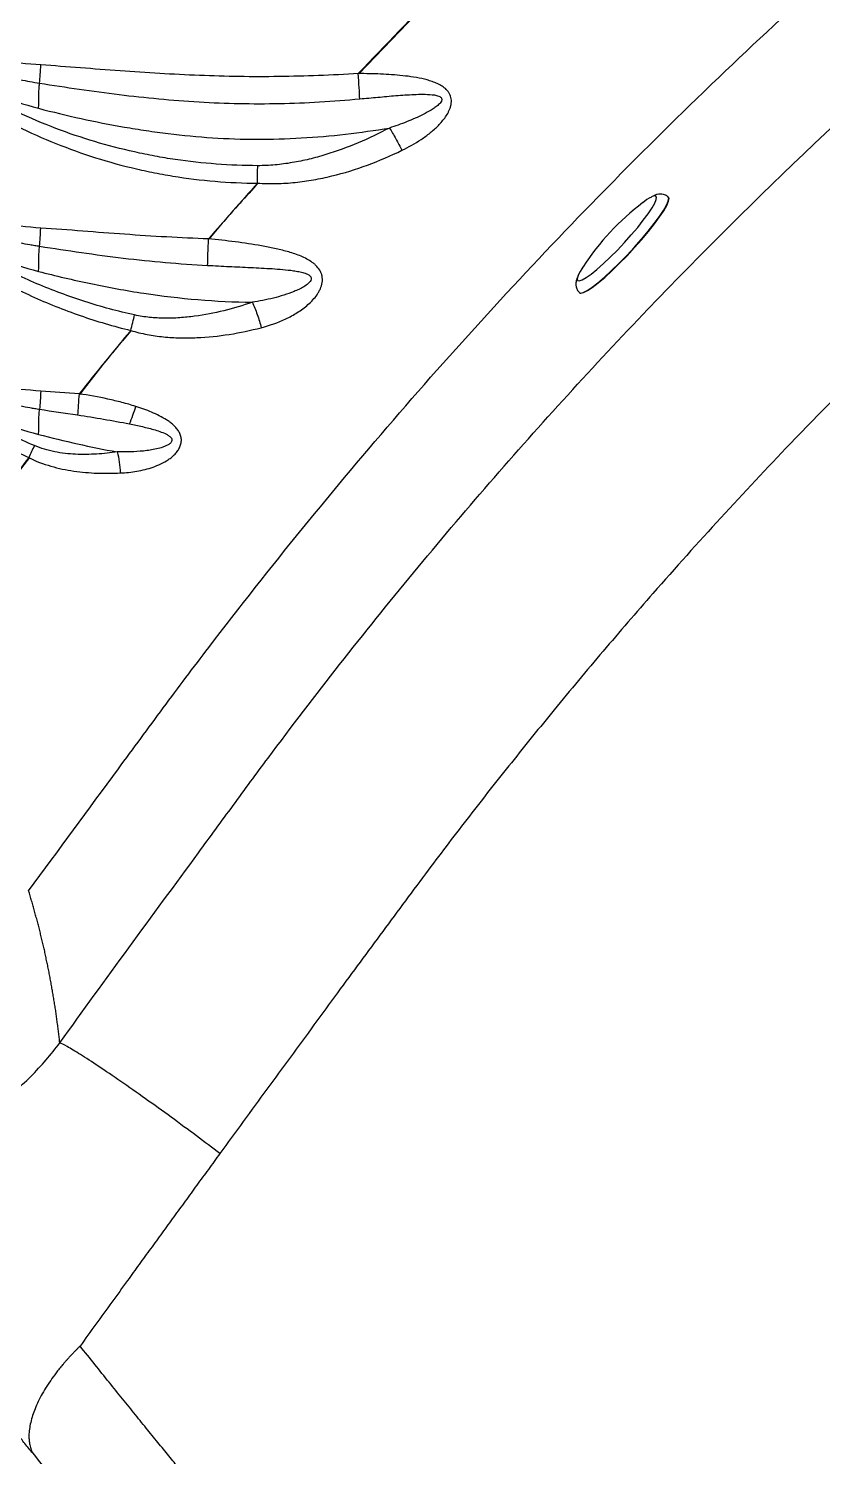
# Model space of a CAD drawing. Extents: x 412 to 492, y 622 to 766.
# Drawn here: x 458.32 to 464.4, y 662.09 to 673.04 of the extents above; entities that cross this region are included whole.
import ezdxf

# ---------------------------------------------------------------- set-up
doc = ezdxf.new("R2010")
doc.units = 0
doc.header["$MEASUREMENT"] = 0
doc.layers.add('1', color=4, linetype='Continuous')
doc.layers.add('GEOMETRY', color=4, linetype='Continuous', lineweight=25)

# ---------------------------------------------------------------- blocks, each defined once
blk = doc.blocks.new('2024 Beam 220V LL')
at = {"layer": 'GEOMETRY'}
for p, q in [((49.521, 30.58), (48.896, 29.929)), ((51.27, 28.983), (51.268, 28.985)), ((50.587, 28.252), (50.589, 28.251))]:
    blk.add_line(p, q, dxfattribs=at)
at = {"layer": 'GEOMETRY', "flags": 128}
for points in [[(48.904, 29.738), (48.903, 29.756), (48.902, 29.777), (48.901, 29.8), (48.899, 29.824), (48.898, 29.85), (48.896, 29.876), (48.895, 29.904), (48.893, 29.931)], [(48.121, 29.091), (48.121, 29.109), (48.121, 29.127), (48.121, 29.144), (48.121, 29.161), (48.121, 29.178), (48.121, 29.194), (48.122, 29.21), (48.122, 29.225)], [(50.618, 28.455), (50.593, 28.414), (50.577, 28.382), (50.57, 28.358), (50.573, 28.345), (50.586, 28.342), (50.608, 28.349), (50.639, 28.367), (50.677, 28.394), (50.722, 28.43), (50.771, 28.474), (50.824, 28.524), (50.878, 28.578), (50.932, 28.636), (50.985, 28.694), (51.034, 28.752), (51.077, 28.807), (51.115, 28.857), (51.144, 28.902), (51.165, 28.939), (51.176, 28.967), (51.178, 28.985), (51.17, 28.994), (51.153, 28.992), (51.139, 28.986)], [(50.587, 28.252), (50.596, 28.249), (50.617, 28.253), (50.647, 28.269), (50.684, 28.294), (50.729, 28.328), (50.78, 28.371), (50.834, 28.421), (50.892, 28.477), (50.95, 28.536), (51.008, 28.598), (51.063, 28.661), (51.115, 28.722), (51.161, 28.781), (51.201, 28.835), (51.232, 28.882), (51.255, 28.922), (51.268, 28.953), (51.272, 28.975), (51.268, 28.985)], [(50.589, 28.251), (50.598, 28.247), (50.619, 28.252), (50.648, 28.267), (50.686, 28.292), (50.731, 28.326), (50.781, 28.369), (50.836, 28.419), (50.893, 28.475), (50.952, 28.535), (51.01, 28.597), (51.065, 28.659), (51.117, 28.721), (51.163, 28.779), (51.202, 28.833), (51.234, 28.88), (51.257, 28.92), (51.27, 28.952), (51.274, 28.973), (51.27, 28.983)], [(47.738, 28.461), (47.739, 28.479), (47.74, 28.501), (47.74, 28.524), (47.741, 28.55), (47.742, 28.577), (47.743, 28.605), (47.744, 28.635), (47.745, 28.664)], [(47.15, 27.962), (47.153, 27.977), (47.157, 27.993), (47.161, 28.008), (47.165, 28.023), (47.168, 28.038), (47.172, 28.053), (47.175, 28.067), (47.179, 28.081)], [(46.754, 27.476), (46.752, 27.454), (46.75, 27.432), (46.749, 27.41), (46.747, 27.389), (46.746, 27.369), (46.744, 27.349), (46.743, 27.331), (46.741, 27.314)], [(46.411, 27.079), (46.406, 27.068), (46.4, 27.056), (46.395, 27.045), (46.39, 27.034), (46.384, 27.022), (46.379, 27.01), (46.373, 26.998), (46.368, 26.987)]]:
    blk.add_lwpolyline(points, dxfattribs=at)
at = {"layer": 'GEOMETRY'}
for centre, radius, start, end in [((52.288, 27.354), 2, 127.4387, 146.7415), ((51.34, 28.607), 0.428, 117.9831, 128.6479), ((46.167, 27.66), 1.058, 336.9113, 344.6129)]:
    blk.add_arc(centre, radius, start, end, dxfattribs=at)
for points, knots in [([(46.605, 22.5), (46.958, 22.986), (47.312, 23.472), (47.757, 24.078), (47.845, 24.199), (47.979, 24.381), (48.023, 24.442), (48.112, 24.563), (48.336, 24.865), (48.564, 25.164), (48.936, 25.637), (49.124, 25.872), (49.508, 26.336), (49.702, 26.566), (50.293, 27.247), (50.697, 27.691), (51.942, 28.992), (52.813, 29.818), (53.955, 30.799), (54.186, 30.992), (54.652, 31.373), (55.122, 31.747), (55.601, 32.11), (55.903, 32.333), (55.964, 32.377), (56.085, 32.466), (56.146, 32.51), (56.328, 32.641), (56.45, 32.729), (56.572, 32.817)], [0, 0, 0, 0, 0.125, 0.125, 0.15625, 0.15625, 0.171875, 0.171875, 0.1875, 0.25, 0.25, 0.3125, 0.3125, 0.375, 0.375, 0.5, 0.5, 0.75, 0.75, 0.8125, 0.8125, 0.875, 0.9375, 0.9375, 0.953125, 0.953125, 0.96875, 0.96875, 1, 1, 1, 1]), ([(57.953, 31.97), (57.911, 31.94), (57.828, 31.88), (57.703, 31.79), (57.579, 31.7), (57.454, 31.61), (57.329, 31.52), (57.183, 31.414), (57.015, 31.293), (56.826, 31.155), (56.639, 31.016), (56.452, 30.875), (56.173, 30.663), (55.804, 30.375), (55.348, 30.007), (54.898, 29.632), (54.455, 29.25), (54.018, 28.861), (53.254, 28.157), (52.468, 27.38), (51.669, 26.528), (51.192, 25.996), (50.767, 25.503), (50.406, 25.07), (50.065, 24.649), (49.743, 24.239), (49.474, 23.886), (49.254, 23.59), (49.081, 23.354), (48.907, 23.119), (48.731, 22.88), (48.553, 22.637), (48.373, 22.39), (48.192, 22.144), (48.012, 21.898), (47.892, 21.733), (47.832, 21.651)], [0, 0, 0, 0, 0.010586, 0.021162, 0.031735, 0.042312, 0.052894, 0.063479, 0.079564, 0.095639, 0.111708, 0.127796, 0.143891, 0.184104, 0.224348, 0.264626, 0.304929, 0.345172, 0.385385, 0.519296, 0.572866, 0.626477, 0.666738, 0.707033, 0.742836, 0.778636, 0.814426, 0.834558, 0.854674, 0.874798, 0.894938, 0.915941, 0.936954, 0.957976, 0.97899, 1, 1, 1, 1]), ([(46.367, 23.666), (46.596, 23.977), (46.883, 24.367), (47.169, 24.757), (47.284, 24.912), (47.341, 24.99), (47.514, 25.224), (47.63, 25.378), (48.217, 26.147), (48.704, 26.746), (49.714, 27.914), (50.237, 28.482), (50.914, 29.173), (51.05, 29.311), (51.325, 29.583), (51.463, 29.718), (51.881, 30.119), (52.163, 30.382), (52.45, 30.641)], [0, 0, 0, 0, 0.125, 0.15625, 0.15625, 0.1875, 0.1875, 0.25, 0.25, 0.5, 0.5, 0.75, 0.75, 0.8125, 0.8125, 0.875, 0.875, 1, 1, 1, 1]), ([(46.367, 23.666), (46.596, 23.977), (46.883, 24.367), (47.169, 24.757), (47.284, 24.912), (47.341, 24.99), (47.514, 25.224), (47.63, 25.378), (48.217, 26.147), (48.704, 26.746), (49.714, 27.914), (50.237, 28.482), (50.914, 29.173), (51.05, 29.311), (51.325, 29.583), (51.463, 29.718), (51.881, 30.119), (52.163, 30.382), (52.45, 30.641)], [0, 0, 0, 0, 0.125, 0.15625, 0.15625, 0.1875, 0.1875, 0.25, 0.25, 0.5, 0.5, 0.75, 0.75, 0.8125, 0.8125, 0.875, 0.875, 1, 1, 1, 1]), ([(46.46, 29.998), (46.357, 30.005), (46.253, 30.015), (46.099, 30.034), (46.047, 30.041), (45.944, 30.055), (45.893, 30.063), (45.79, 30.078), (45.739, 30.086), (45.661, 30.095), (45.635, 30.098), (45.597, 30.1), (45.584, 30.101), (45.564, 30.1), (45.558, 30.1), (45.545, 30.099), (45.538, 30.098), (45.525, 30.096), (45.519, 30.094), (45.511, 30.089), (45.508, 30.087), (45.504, 30.082), (45.502, 30.079), (45.501, 30.073), (45.501, 30.07), (45.502, 30.063), (45.503, 30.06), (45.506, 30.051), (45.51, 30.045), (45.52, 30.029), (45.529, 30.02), (45.547, 30.001), (45.556, 29.992), (45.585, 29.966), (45.605, 29.949), (45.645, 29.917), (45.666, 29.901), (45.687, 29.886)], [0, 0, 0, 0, 0.25, 0.25, 0.375, 0.375, 0.5, 0.5, 0.625, 0.625, 0.6875, 0.6875, 0.71875, 0.71875, 0.734375, 0.734375, 0.75, 0.75, 0.765625, 0.765625, 0.773438, 0.773438, 0.78125, 0.78125, 0.789063, 0.789063, 0.796875, 0.796875, 0.8125, 0.8125, 0.84375, 0.84375, 0.875, 0.875, 0.9375, 0.9375, 1, 1, 1, 1]), ([(45.731, 29.947), (45.687, 29.972), (45.643, 29.996), (45.588, 30.027), (45.577, 30.034), (45.555, 30.046), (45.544, 30.053), (45.531, 30.061), (45.528, 30.063), (45.523, 30.067), (45.52, 30.069), (45.518, 30.071), (45.517, 30.072), (45.517, 30.073), (45.517, 30.074), (45.517, 30.074), (45.518, 30.074), (45.52, 30.074), (45.521, 30.074), (45.526, 30.073), (45.529, 30.073), (45.544, 30.069), (45.556, 30.065), (45.593, 30.055), (45.617, 30.048), (45.665, 30.034), (45.689, 30.027), (45.762, 30.007), (45.811, 29.994), (45.957, 29.957), (46.055, 29.934), (46.203, 29.903), (46.252, 29.893), (46.327, 29.88), (46.351, 29.875), (46.401, 29.866), (46.426, 29.862), (46.451, 29.858)], [0, 0, 0, 0, 0.125, 0.125, 0.15625, 0.15625, 0.1875, 0.1875, 0.195312, 0.195312, 0.203125, 0.203125, 0.205078, 0.205078, 0.206055, 0.206055, 0.207031, 0.207031, 0.210937, 0.210937, 0.21875, 0.21875, 0.25, 0.25, 0.3125, 0.3125, 0.375, 0.375, 0.5, 0.5, 0.75, 0.75, 0.875, 0.875, 0.9375, 0.9375, 1, 1, 1, 1]), ([(46.451, 29.858), (46.452, 29.879), (46.454, 29.901), (46.457, 29.948), (46.459, 29.973), (46.46, 29.998)], [0, 0, 0, 0, 0.5, 0.5, 1, 1, 1, 1]), ([(48.893, 29.931), (48.69, 29.919), (48.487, 29.911), (48.183, 29.907), (48.081, 29.907), (47.878, 29.91), (47.777, 29.913), (47.472, 29.925), (47.27, 29.938), (46.966, 29.96), (46.865, 29.967), (46.663, 29.983), (46.561, 29.991), (46.46, 29.998)], [0, 0, 0, 0, 0.25, 0.25, 0.375, 0.375, 0.5, 0.5, 0.75, 0.75, 0.875, 0.875, 1, 1, 1, 1]), ([(45.732, 29.947), (45.759, 29.934), (45.887, 29.871), (46.12, 29.766), (46.334, 29.694), (46.442, 29.665)], [0.4325236, 0.4325236, 0.4325236, 0.4325236, 0.5, 0.75, 1, 1, 1, 1]), ([(48.122, 29.225), (47.91, 29.226), (47.699, 29.242), (47.438, 29.28), (47.386, 29.289), (47.282, 29.308), (47.23, 29.319), (47.075, 29.353), (46.974, 29.38), (46.672, 29.47), (46.476, 29.545), (46.236, 29.657), (46.189, 29.68), (46.095, 29.729), (46.048, 29.754), (45.91, 29.832), (45.82, 29.888), (45.732, 29.947)], [0, 0, 0, 0, 0.25, 0.25, 0.3125, 0.3125, 0.375, 0.375, 0.5, 0.5, 0.75, 0.75, 0.8125, 0.8125, 0.875, 0.875, 1, 1, 1, 1]), ([(49.227, 29.343), (49.278, 29.368), (49.327, 29.395), (49.398, 29.442), (49.421, 29.459), (49.465, 29.495), (49.487, 29.514), (49.526, 29.554), (49.545, 29.576), (49.569, 29.611), (49.577, 29.623), (49.586, 29.642), (49.589, 29.649), (49.595, 29.662), (49.597, 29.668), (49.603, 29.689), (49.606, 29.702), (49.606, 29.723), (49.606, 29.73), (49.604, 29.744), (49.602, 29.751), (49.598, 29.764), (49.595, 29.77), (49.589, 29.782), (49.585, 29.788), (49.572, 29.805), (49.563, 29.814), (49.541, 29.831), (49.529, 29.839), (49.505, 29.852), (49.492, 29.858), (49.466, 29.868), (49.453, 29.873), (49.426, 29.881), (49.413, 29.885), (49.372, 29.895), (49.345, 29.9), (49.289, 29.909), (49.261, 29.912), (49.205, 29.918), (49.177, 29.921), (49.12, 29.925), (49.092, 29.926), (49.007, 29.93), (48.95, 29.931), (48.893, 29.931)], [0, 0, 0, 0, 0.125, 0.125, 0.1875, 0.1875, 0.25, 0.25, 0.3125, 0.3125, 0.34375, 0.34375, 0.359375, 0.359375, 0.375, 0.375, 0.40625, 0.40625, 0.421875, 0.421875, 0.4375, 0.4375, 0.453125, 0.453125, 0.46875, 0.46875, 0.5, 0.5, 0.53125, 0.53125, 0.5625, 0.5625, 0.59375, 0.59375, 0.625, 0.625, 0.6875, 0.6875, 0.75, 0.75, 0.8125, 0.8125, 0.875, 0.875, 1, 1, 1, 1]), ([(45.687, 29.886), (45.775, 29.822), (45.865, 29.762), (46.004, 29.677), (46.051, 29.649), (46.146, 29.597), (46.194, 29.571), (46.437, 29.448), (46.636, 29.366), (46.944, 29.265), (47.048, 29.236), (47.206, 29.197), (47.259, 29.186), (47.365, 29.164), (47.419, 29.154), (47.687, 29.111), (47.903, 29.092), (48.121, 29.091)], [0, 0, 0, 0, 0.125, 0.125, 0.1875, 0.1875, 0.25, 0.25, 0.5, 0.5, 0.625, 0.625, 0.6875, 0.6875, 0.75, 0.75, 1, 1, 1, 1]), ([(46.442, 29.665), (46.443, 29.671), (46.444, 29.684), (46.445, 29.709), (46.445, 29.742), (46.445, 29.781), (46.447, 29.819), (46.449, 29.844), (46.45, 29.857), (46.451, 29.858)], [0, 0, 0, 0, 0.0625, 0.125, 0.25, 0.375, 0.5, 0.625, 0.6444087, 0.6444087, 0.6444087, 0.6444087]), ([(46.451, 29.858), (46.653, 29.826), (46.856, 29.796), (47.263, 29.746), (47.467, 29.727), (47.775, 29.708), (47.877, 29.704), (48.083, 29.7), (48.186, 29.7), (48.494, 29.706), (48.7, 29.719), (48.904, 29.738)], [0, 0, 0, 0, 0.25, 0.25, 0.5, 0.5, 0.625, 0.625, 0.75, 0.75, 1, 1, 1, 1]), ([(48.904, 29.738), (48.951, 29.742), (48.997, 29.746), (49.089, 29.754), (49.135, 29.759), (49.227, 29.766), (49.274, 29.769), (49.343, 29.772), (49.366, 29.773), (49.412, 29.773), (49.436, 29.772), (49.47, 29.768), (49.482, 29.767), (49.498, 29.763), (49.504, 29.761), (49.515, 29.757), (49.52, 29.754), (49.526, 29.749), (49.528, 29.746), (49.531, 29.742), (49.532, 29.739), (49.533, 29.733), (49.533, 29.73), (49.532, 29.725), (49.531, 29.722), (49.527, 29.714), (49.524, 29.71), (49.516, 29.701), (49.512, 29.697), (49.5, 29.685), (49.49, 29.678), (49.471, 29.664), (49.462, 29.658), (49.432, 29.64), (49.412, 29.629), (49.37, 29.608), (49.349, 29.598), (49.306, 29.579), (49.285, 29.57), (49.22, 29.544), (49.176, 29.529), (49.132, 29.514)], [0, 0, 0, 0, 0.125, 0.125, 0.25, 0.25, 0.375, 0.375, 0.4375, 0.4375, 0.5, 0.5, 0.53125, 0.53125, 0.546875, 0.546875, 0.5625, 0.5625, 0.570313, 0.570313, 0.578125, 0.578125, 0.585938, 0.585938, 0.59375, 0.59375, 0.609375, 0.609375, 0.625, 0.625, 0.65625, 0.65625, 0.6875, 0.6875, 0.75, 0.75, 0.8125, 0.8125, 0.875, 0.875, 1, 1, 1, 1]), ([(46.442, 29.665), (46.658, 29.609), (46.877, 29.56), (47.156, 29.512), (47.212, 29.503), (47.324, 29.486), (47.38, 29.478), (47.549, 29.458), (47.662, 29.447), (47.888, 29.432), (48.002, 29.428), (48.229, 29.427), (48.343, 29.431), (48.569, 29.444), (48.682, 29.454), (48.908, 29.48), (49.02, 29.496), (49.132, 29.514)], [0, 0, 0, 0, 0.25, 0.25, 0.3125, 0.3125, 0.375, 0.375, 0.5, 0.5, 0.625, 0.625, 0.75, 0.75, 0.875, 0.875, 1, 1, 1, 1]), ([(49.132, 29.514), (49.053, 29.473), (48.974, 29.435), (48.811, 29.366), (48.729, 29.336), (48.602, 29.297), (48.559, 29.285), (48.473, 29.265), (48.43, 29.256), (48.343, 29.241), (48.299, 29.235), (48.211, 29.227), (48.166, 29.225), (48.122, 29.225)], [0, 0, 0, 0, 0.25, 0.25, 0.5, 0.5, 0.625, 0.625, 0.75, 0.75, 0.875, 0.875, 1, 1, 1, 1]), ([(49.132, 29.514), (49.147, 29.489), (49.164, 29.461), (49.197, 29.402), (49.212, 29.372), (49.227, 29.343)], [0, 0, 0, 0, 0.5, 0.5, 1, 1, 1, 1]), ([(48.121, 29.091), (48.169, 29.088), (48.218, 29.087), (48.313, 29.089), (48.361, 29.092), (48.456, 29.102), (48.503, 29.109), (48.597, 29.125), (48.644, 29.135), (48.784, 29.169), (48.875, 29.197), (49.053, 29.263), (49.141, 29.301), (49.227, 29.343)], [0, 0, 0, 0, 0.125, 0.125, 0.25, 0.25, 0.375, 0.375, 0.5, 0.5, 0.75, 0.75, 1, 1, 1, 1]), ([(48.126, 29.091), (48.033, 28.99), (47.904, 28.849), (47.781, 28.703), (47.747, 28.663)], [0, 0, 0, 0, 0.7224848, 1, 1, 1, 1]), ([(51.267, 28.984), (51.264, 28.987), (51.255, 28.997), (51.232, 29.006), (51.206, 29.009), (51.182, 29.005), (51.165, 29), (51.155, 28.994), (51.151, 28.992)], [0, 0, 0, 0, 0.075746, 0.274085, 0.458475, 0.654885, 0.89393, 1, 1, 1, 1]), ([(46.46, 28.747), (46.357, 28.754), (46.253, 28.765), (46.099, 28.784), (46.047, 28.79), (45.945, 28.805), (45.893, 28.812), (45.791, 28.827), (45.739, 28.835), (45.662, 28.844), (45.636, 28.847), (45.597, 28.849), (45.584, 28.849), (45.565, 28.849), (45.558, 28.849), (45.545, 28.848), (45.539, 28.847), (45.526, 28.844), (45.52, 28.842), (45.512, 28.837), (45.509, 28.835), (45.506, 28.829), (45.504, 28.826), (45.503, 28.82), (45.504, 28.816), (45.505, 28.81), (45.506, 28.807), (45.51, 28.798), (45.514, 28.792), (45.525, 28.777), (45.533, 28.767), (45.551, 28.748), (45.56, 28.739), (45.589, 28.713), (45.609, 28.697), (45.649, 28.665), (45.67, 28.649), (45.691, 28.634)], [0, 0, 0, 0, 0.25, 0.25, 0.375, 0.375, 0.5, 0.5, 0.625, 0.625, 0.6875, 0.6875, 0.71875, 0.71875, 0.734375, 0.734375, 0.75, 0.75, 0.765625, 0.765625, 0.773438, 0.773438, 0.78125, 0.78125, 0.789063, 0.789063, 0.796875, 0.796875, 0.8125, 0.8125, 0.84375, 0.84375, 0.875, 0.875, 0.9375, 0.9375, 1, 1, 1, 1]), ([(45.736, 28.695), (45.692, 28.719), (45.648, 28.743), (45.594, 28.774), (45.583, 28.781), (45.561, 28.793), (45.551, 28.799), (45.535, 28.809), (45.529, 28.813), (45.523, 28.817), (45.522, 28.818), (45.52, 28.82), (45.52, 28.821), (45.52, 28.822), (45.52, 28.822), (45.52, 28.823), (45.521, 28.823), (45.523, 28.823), (45.524, 28.823), (45.527, 28.822), (45.529, 28.822), (45.537, 28.82), (45.543, 28.819), (45.555, 28.815), (45.561, 28.814), (45.591, 28.805), (45.615, 28.798), (45.664, 28.784), (45.688, 28.777), (45.761, 28.757), (45.81, 28.744), (45.957, 28.707), (46.055, 28.684), (46.203, 28.653), (46.252, 28.643), (46.326, 28.629), (46.351, 28.625), (46.389, 28.619), (46.407, 28.615), (46.426, 28.612), (46.438, 28.61), (46.445, 28.609), (46.451, 28.608)], [0, 0, 0, 0, 0.125, 0.125, 0.15625, 0.15625, 0.1875, 0.1875, 0.203125, 0.203125, 0.207031, 0.207031, 0.208984, 0.208984, 0.209961, 0.209961, 0.210938, 0.210938, 0.214844, 0.214844, 0.21875, 0.21875, 0.234375, 0.234375, 0.25, 0.25, 0.3125, 0.3125, 0.375, 0.375, 0.5, 0.5, 0.75, 0.75, 0.875, 0.875, 0.9375, 0.9375, 0.96875, 0.984375, 0.984375, 1, 1, 1, 1]), ([(45.736, 28.695), (45.762, 28.682), (45.889, 28.62), (46.12, 28.516), (46.334, 28.444), (46.442, 28.415)], [0.4361236, 0.4361236, 0.4361236, 0.4361236, 0.5, 0.75, 1, 1, 1, 1]), ([(47.179, 28.081), (47.05, 28.109), (46.923, 28.143), (46.674, 28.223), (46.551, 28.269), (46.309, 28.371), (46.19, 28.428), (45.959, 28.553), (45.846, 28.621), (45.737, 28.695)], [0, 0, 0, 0, 0.25, 0.25, 0.5, 0.5, 0.75, 0.75, 1, 1, 1, 1]), ([(46.451, 28.608), (46.452, 28.629), (46.454, 28.651), (46.457, 28.698), (46.458, 28.723), (46.46, 28.747)], [0, 0, 0, 0, 0.5, 0.5, 1, 1, 1, 1]), ([(47.745, 28.664), (47.531, 28.671), (47.316, 28.684), (46.995, 28.707), (46.888, 28.715), (46.674, 28.732), (46.567, 28.74), (46.46, 28.747)], [0, 0, 0, 0, 0.5, 0.5, 0.75, 0.75, 1, 1, 1, 1]), ([(51.695, 16.791), (51.696, 16.791), (51.696, 16.791), (51.697, 16.791), (51.698, 16.791), (51.7, 16.792), (51.705, 16.793), (51.714, 16.794), (51.733, 16.798), (51.771, 16.805), (51.847, 16.82), (51.999, 16.849), (52.13, 16.877), (52.391, 16.933), (52.565, 16.973), (52.913, 17.06), (53.087, 17.106), (53.433, 17.204), (53.606, 17.256), (53.949, 17.365), (54.121, 17.423), (54.377, 17.513), (54.462, 17.544), (54.59, 17.592), (54.632, 17.608), (54.717, 17.641), (54.759, 17.657), (54.971, 17.743), (55.138, 17.817), (55.471, 17.976), (55.636, 18.061), (55.965, 18.241), (56.127, 18.336), (56.33, 18.462), (56.37, 18.488), (56.45, 18.539), (56.49, 18.565), (56.61, 18.644), (56.689, 18.698), (56.845, 18.807), (56.923, 18.863), (57.076, 18.976), (57.152, 19.033), (57.379, 19.207), (57.529, 19.325), (57.974, 19.685), (58.266, 19.933), (58.836, 20.446), (59.115, 20.71), (59.457, 21.052), (59.525, 21.12), (59.659, 21.259), (59.726, 21.328), (59.925, 21.537), (60.055, 21.678), (60.44, 22.105), (60.688, 22.395), (61.046, 22.838), (61.164, 22.987), (61.337, 23.213), (61.394, 23.288), (61.507, 23.44), (61.562, 23.517), (61.834, 23.903), (62.035, 24.223), (62.264, 24.637), (62.309, 24.721), (62.375, 24.847), (62.396, 24.889), (62.438, 24.974), (62.459, 25.016), (62.561, 25.228), (62.637, 25.399), (62.724, 25.613), (62.741, 25.656), (62.774, 25.742), (62.791, 25.785), (62.839, 25.914), (62.87, 26), (62.962, 26.258), (63.021, 26.431), (63.187, 26.95), (63.285, 27.297), (63.416, 27.82), (63.457, 27.995), (63.514, 28.257), (63.532, 28.345), (63.559, 28.476), (63.572, 28.542), (63.586, 28.619), (63.593, 28.657), (63.597, 28.677), (63.599, 28.686), (63.6, 28.691), (63.6, 28.693), (63.6, 28.694), (63.6, 28.695), (63.601, 28.695), (63.601, 28.696)], [0, 0, 0, 0, 0.000061, 0.000061, 0.000122, 0.000244, 0.000488, 0.000977, 0.001953, 0.003906, 0.007812, 0.015625, 0.03125, 0.03125, 0.0625, 0.0625, 0.09375, 0.09375, 0.125, 0.125, 0.15625, 0.15625, 0.171875, 0.171875, 0.179687, 0.179687, 0.1875, 0.1875, 0.21875, 0.21875, 0.25, 0.25, 0.28125, 0.28125, 0.289062, 0.289062, 0.296875, 0.296875, 0.3125, 0.3125, 0.328125, 0.328125, 0.34375, 0.34375, 0.375, 0.375, 0.4375, 0.4375, 0.5, 0.5, 0.515625, 0.515625, 0.53125, 0.53125, 0.5625, 0.5625, 0.625, 0.625, 0.65625, 0.65625, 0.671875, 0.671875, 0.6875, 0.6875, 0.75, 0.75, 0.765625, 0.765625, 0.773437, 0.773437, 0.78125, 0.78125, 0.8125, 0.8125, 0.820312, 0.820312, 0.828125, 0.828125, 0.84375, 0.84375, 0.875, 0.875, 0.9375, 0.9375, 0.96875, 0.96875, 0.984375, 0.984375, 0.992188, 0.996094, 0.998047, 0.999023, 0.999512, 0.999756, 0.999878, 0.999939, 0.999939, 1, 1, 1, 1]), ([(45.691, 28.634), (45.8, 28.554), (45.913, 28.481), (46.088, 28.379), (46.147, 28.346), (46.267, 28.284), (46.328, 28.254), (46.511, 28.17), (46.636, 28.12), (46.889, 28.032), (47.018, 27.994), (47.15, 27.962)], [0, 0, 0, 0, 0.25, 0.25, 0.375, 0.375, 0.5, 0.5, 0.75, 0.75, 1, 1, 1, 1]), ([(46.442, 28.415), (46.443, 28.421), (46.444, 28.434), (46.445, 28.459), (46.445, 28.492), (46.445, 28.531), (46.447, 28.569), (46.449, 28.594), (46.45, 28.607), (46.451, 28.608)], [0, 0, 0, 0, 0.0625, 0.125, 0.25, 0.375, 0.5, 0.625, 0.6438818, 0.6438818, 0.6438818, 0.6438818]), ([(46.451, 28.608), (46.557, 28.591), (46.664, 28.575), (46.878, 28.544), (46.985, 28.53), (47.307, 28.491), (47.522, 28.472), (47.738, 28.461)], [0, 0, 0, 0, 0.25, 0.25, 0.5, 0.5, 1, 1, 1, 1]), ([(48.149, 27.983), (48.214, 28), (48.277, 28.022), (48.367, 28.065), (48.397, 28.081), (48.44, 28.108), (48.454, 28.118), (48.481, 28.138), (48.495, 28.149), (48.52, 28.171), (48.533, 28.183), (48.556, 28.209), (48.567, 28.222), (48.582, 28.243), (48.586, 28.251), (48.595, 28.266), (48.599, 28.273), (48.609, 28.297), (48.614, 28.313), (48.618, 28.338), (48.618, 28.346), (48.618, 28.363), (48.617, 28.371), (48.614, 28.387), (48.611, 28.395), (48.605, 28.409), (48.602, 28.417), (48.589, 28.437), (48.579, 28.45), (48.562, 28.466), (48.556, 28.472), (48.543, 28.482), (48.536, 28.486), (48.516, 28.5), (48.502, 28.508), (48.473, 28.522), (48.458, 28.529), (48.412, 28.548), (48.38, 28.558), (48.316, 28.576), (48.284, 28.584), (48.218, 28.598), (48.185, 28.605), (48.084, 28.622), (48.017, 28.632), (47.882, 28.65), (47.813, 28.657), (47.745, 28.664)], [0, 0, 0, 0, 0.125, 0.125, 0.1875, 0.1875, 0.21875, 0.21875, 0.25, 0.25, 0.28125, 0.28125, 0.3125, 0.3125, 0.328125, 0.328125, 0.34375, 0.34375, 0.375, 0.375, 0.390625, 0.390625, 0.40625, 0.40625, 0.421875, 0.421875, 0.4375, 0.4375, 0.46875, 0.46875, 0.484375, 0.484375, 0.5, 0.5, 0.53125, 0.53125, 0.5625, 0.5625, 0.625, 0.625, 0.6875, 0.6875, 0.75, 0.75, 0.875, 0.875, 1, 1, 1, 1]), ([(46.442, 28.415), (46.574, 28.381), (46.708, 28.349), (46.91, 28.307), (46.977, 28.293), (47.114, 28.269), (47.182, 28.257), (47.525, 28.206), (47.802, 28.181), (48.081, 28.178)], [0, 0, 0, 0, 0.25, 0.25, 0.375, 0.375, 0.5, 0.5, 1, 1, 1, 1]), ([(47.738, 28.461), (47.793, 28.458), (47.848, 28.455), (47.958, 28.45), (48.013, 28.447), (48.123, 28.442), (48.178, 28.439), (48.26, 28.434), (48.288, 28.432), (48.342, 28.427), (48.37, 28.424), (48.41, 28.418), (48.424, 28.416), (48.451, 28.41), (48.464, 28.407), (48.483, 28.401), (48.49, 28.399), (48.502, 28.394), (48.508, 28.391), (48.519, 28.384), (48.524, 28.379), (48.53, 28.371), (48.531, 28.368), (48.532, 28.361), (48.532, 28.358), (48.53, 28.348), (48.527, 28.342), (48.519, 28.331), (48.514, 28.326), (48.498, 28.312), (48.487, 28.304), (48.463, 28.29), (48.451, 28.283), (48.426, 28.271), (48.413, 28.266), (48.375, 28.25), (48.349, 28.241), (48.296, 28.224), (48.269, 28.216), (48.189, 28.197), (48.135, 28.186), (48.081, 28.178)], [0, 0, 0, 0, 0.125, 0.125, 0.25, 0.25, 0.375, 0.375, 0.4375, 0.4375, 0.5, 0.5, 0.53125, 0.53125, 0.5625, 0.5625, 0.578125, 0.578125, 0.59375, 0.59375, 0.609375, 0.609375, 0.617188, 0.617188, 0.625, 0.625, 0.640625, 0.640625, 0.65625, 0.65625, 0.6875, 0.6875, 0.71875, 0.71875, 0.75, 0.75, 0.8125, 0.8125, 0.875, 0.875, 1, 1, 1, 1]), ([(50.619, 28.455), (50.614, 28.448), (50.599, 28.425), (50.579, 28.389), (50.565, 28.356), (50.559, 28.324), (50.561, 28.296), (50.57, 28.27), (50.582, 28.258), (50.587, 28.254)], [0, 0, 0, 0, 0.11023, 0.33301, 0.572877, 0.715704, 0.822806, 0.92852, 1, 1, 1, 1]), ([(48.081, 28.178), (48.009, 28.153), (47.936, 28.131), (47.789, 28.095), (47.715, 28.081), (47.601, 28.066), (47.563, 28.062), (47.486, 28.056), (47.447, 28.055), (47.37, 28.056), (47.332, 28.058), (47.255, 28.066), (47.217, 28.072), (47.179, 28.081)], [0, 0, 0, 0, 0.25, 0.25, 0.5, 0.5, 0.625, 0.625, 0.75, 0.75, 0.875, 0.875, 1, 1, 1, 1]), ([(48.081, 28.178), (48.094, 28.15), (48.107, 28.118), (48.13, 28.051), (48.141, 28.016), (48.149, 27.983)], [0, 0, 0, 0, 0.5, 0.5, 1, 1, 1, 1]), ([(47.151, 27.96), (47.116, 27.918), (46.98, 27.76), (46.852, 27.594), (46.758, 27.472)], [0, 0, 0, 0, 0.262093, 1, 1, 1, 1]), ([(47.15, 27.962), (47.191, 27.949), (47.233, 27.939), (47.316, 27.923), (47.358, 27.917), (47.443, 27.909), (47.485, 27.906), (47.549, 27.905), (47.57, 27.905), (47.613, 27.905), (47.634, 27.906), (47.739, 27.91), (47.822, 27.919), (47.987, 27.945), (48.068, 27.962), (48.149, 27.983)], [0, 0, 0, 0, 0.125, 0.125, 0.25, 0.25, 0.375, 0.375, 0.4375, 0.4375, 0.5, 0.5, 0.75, 0.75, 1, 1, 1, 1]), ([(46.46, 27.497), (46.356, 27.504), (46.253, 27.514), (46.099, 27.533), (46.047, 27.54), (45.945, 27.554), (45.893, 27.562), (45.791, 27.577), (45.739, 27.584), (45.662, 27.593), (45.636, 27.596), (45.597, 27.598), (45.584, 27.598), (45.565, 27.598), (45.558, 27.598), (45.545, 27.596), (45.539, 27.595), (45.526, 27.592), (45.52, 27.59), (45.512, 27.584), (45.51, 27.581), (45.507, 27.575), (45.506, 27.572), (45.506, 27.562), (45.509, 27.556), (45.514, 27.544), (45.518, 27.539), (45.529, 27.523), (45.538, 27.514), (45.556, 27.495), (45.565, 27.486), (45.594, 27.46), (45.614, 27.444), (45.654, 27.412), (45.675, 27.396), (45.696, 27.381)], [0, 0, 0, 0, 0.25, 0.25, 0.375, 0.375, 0.5, 0.5, 0.625, 0.625, 0.6875, 0.6875, 0.71875, 0.71875, 0.734375, 0.734375, 0.75, 0.75, 0.765625, 0.765625, 0.773437, 0.773437, 0.78125, 0.78125, 0.796875, 0.796875, 0.8125, 0.8125, 0.84375, 0.84375, 0.875, 0.875, 0.9375, 0.9375, 1, 1, 1, 1]), ([(45.74, 27.443), (45.695, 27.468), (45.651, 27.492), (45.596, 27.523), (45.585, 27.53), (45.563, 27.542), (45.552, 27.549), (45.539, 27.557), (45.536, 27.559), (45.531, 27.562), (45.529, 27.564), (45.525, 27.567), (45.524, 27.568), (45.523, 27.57), (45.522, 27.57), (45.522, 27.571), (45.523, 27.571), (45.524, 27.572), (45.524, 27.572), (45.528, 27.572), (45.531, 27.571), (45.541, 27.569), (45.547, 27.567), (45.559, 27.564), (45.565, 27.562), (45.595, 27.554), (45.619, 27.547), (45.667, 27.533), (45.691, 27.526), (45.764, 27.506), (45.813, 27.493), (45.959, 27.456), (46.056, 27.433), (46.204, 27.403), (46.253, 27.393), (46.327, 27.379), (46.352, 27.375), (46.389, 27.368), (46.401, 27.366), (46.426, 27.362), (46.438, 27.36), (46.451, 27.358)], [0, 0, 0, 0, 0.125, 0.125, 0.15625, 0.15625, 0.1875, 0.1875, 0.195313, 0.195313, 0.203125, 0.203125, 0.207031, 0.207031, 0.208008, 0.208008, 0.208984, 0.208984, 0.210938, 0.210938, 0.21875, 0.21875, 0.234375, 0.234375, 0.25, 0.25, 0.3125, 0.3125, 0.375, 0.375, 0.5, 0.5, 0.75, 0.75, 0.875, 0.875, 0.9375, 0.9375, 0.96875, 0.96875, 1, 1, 1, 1]), ([(46.46, 27.497), (46.458, 27.472), (46.457, 27.448), (46.454, 27.401), (46.452, 27.378), (46.451, 27.358)], [0, 0, 0, 0, 0.5, 0.5, 1, 1, 1, 1]), ([(45.696, 27.381), (45.801, 27.304), (45.91, 27.233), (46.134, 27.102), (46.25, 27.042), (46.368, 26.987)], [0, 0, 0, 0, 0.5, 0.5, 1, 1, 1, 1]), ([(45.74, 27.443), (45.765, 27.431), (45.89, 27.369), (46.12, 27.266), (46.334, 27.194), (46.442, 27.165)], [0.4393516, 0.4393516, 0.4393516, 0.4393516, 0.5, 0.75, 1, 1, 1, 1]), ([(46.411, 27.079), (46.293, 27.129), (46.179, 27.184), (45.955, 27.306), (45.846, 27.371), (45.741, 27.443)], [0, 0, 0, 0, 0.5, 0.5, 1, 1, 1, 1]), ([(47.187, 27.379), (47.152, 27.391), (47.117, 27.401), (47.045, 27.419), (47.01, 27.428), (46.901, 27.452), (46.827, 27.465), (46.754, 27.476)], [0, 0, 0, 0, 0.25, 0.25, 0.5, 0.5, 1, 1, 1, 1]), ([(47.069, 26.869), (47.112, 26.871), (47.155, 26.875), (47.238, 26.89), (47.28, 26.9), (47.34, 26.921), (47.36, 26.929), (47.4, 26.948), (47.419, 26.959), (47.447, 26.978), (47.456, 26.984), (47.473, 26.999), (47.481, 27.006), (47.496, 27.023), (47.504, 27.031), (47.513, 27.045), (47.516, 27.05), (47.521, 27.06), (47.524, 27.065), (47.53, 27.08), (47.533, 27.09), (47.536, 27.107), (47.537, 27.112), (47.537, 27.123), (47.537, 27.128), (47.536, 27.139), (47.535, 27.144), (47.532, 27.154), (47.531, 27.159), (47.525, 27.174), (47.52, 27.183), (47.509, 27.201), (47.503, 27.209), (47.489, 27.225), (47.482, 27.232), (47.466, 27.246), (47.458, 27.253), (47.441, 27.265), (47.432, 27.271), (47.406, 27.288), (47.387, 27.298), (47.349, 27.318), (47.329, 27.326), (47.27, 27.352), (47.229, 27.366), (47.187, 27.379)], [0, 0, 0, 0, 0.125, 0.125, 0.25, 0.25, 0.3125, 0.3125, 0.375, 0.375, 0.40625, 0.40625, 0.4375, 0.4375, 0.46875, 0.46875, 0.484375, 0.484375, 0.5, 0.5, 0.53125, 0.53125, 0.546875, 0.546875, 0.5625, 0.5625, 0.578125, 0.578125, 0.59375, 0.59375, 0.625, 0.625, 0.65625, 0.65625, 0.6875, 0.6875, 0.71875, 0.71875, 0.75, 0.75, 0.8125, 0.8125, 0.875, 0.875, 1, 1, 1, 1]), ([(46.442, 27.165), (46.443, 27.171), (46.444, 27.184), (46.445, 27.209), (46.445, 27.242), (46.445, 27.281), (46.447, 27.319), (46.449, 27.344), (46.45, 27.357), (46.451, 27.358)], [0, 0, 0, 0, 0.0625, 0.125, 0.25, 0.375, 0.5, 0.625, 0.6434125, 0.6434125, 0.6434125, 0.6434125]), ([(46.741, 27.314), (46.808, 27.304), (46.875, 27.293), (47.008, 27.271), (47.074, 27.259), (47.14, 27.245)], [0, 0, 0, 0, 0.5, 0.5, 1, 1, 1, 1]), ([(47.14, 27.245), (47.173, 27.239), (47.206, 27.232), (47.272, 27.217), (47.304, 27.208), (47.352, 27.194), (47.368, 27.189), (47.399, 27.177), (47.415, 27.171), (47.436, 27.159), (47.443, 27.154), (47.452, 27.146), (47.455, 27.143), (47.46, 27.137), (47.463, 27.133), (47.465, 27.125), (47.466, 27.121), (47.464, 27.113), (47.462, 27.109), (47.457, 27.102), (47.454, 27.099), (47.448, 27.093), (47.445, 27.091), (47.434, 27.084), (47.426, 27.08), (47.411, 27.073), (47.403, 27.07), (47.379, 27.061), (47.363, 27.057), (47.314, 27.046), (47.28, 27.041), (47.214, 27.034), (47.18, 27.032), (47.113, 27.03), (47.08, 27.03), (47.046, 27.031)], [0, 0, 0, 0, 0.125, 0.125, 0.25, 0.25, 0.3125, 0.3125, 0.375, 0.375, 0.40625, 0.40625, 0.421875, 0.421875, 0.4375, 0.4375, 0.453125, 0.453125, 0.46875, 0.46875, 0.484375, 0.484375, 0.5, 0.5, 0.53125, 0.53125, 0.5625, 0.5625, 0.625, 0.625, 0.75, 0.75, 0.875, 0.875, 1, 1, 1, 1]), ([(47.046, 27.031), (46.994, 27.023), (46.941, 27.017), (46.835, 27.011), (46.781, 27.01), (46.7, 27.014), (46.673, 27.016), (46.619, 27.022), (46.593, 27.026), (46.514, 27.042), (46.461, 27.057), (46.411, 27.079)], [0, 0, 0, 0, 0.25, 0.25, 0.5, 0.5, 0.625, 0.625, 0.75, 0.75, 1, 1, 1, 1]), ([(46.368, 26.987), (46.223, 26.8), (46.079, 26.611), (45.902, 26.374), (45.867, 26.327), (45.796, 26.232), (45.761, 26.184), (45.656, 26.041), (45.586, 25.946), (45.515, 25.85)], [0, 0, 0, 0, 0.5, 0.5, 0.625, 0.625, 0.75, 0.75, 1, 1, 1, 1]), ([(46.371, 26.984), (46.337, 26.94), (46.042, 26.569), (45.762, 26.187), (45.515, 25.85)], [0, 0, 0, 0, 0.11825, 1, 1, 1, 1]), ([(46.368, 26.987), (46.423, 26.959), (46.479, 26.938), (46.566, 26.913), (46.595, 26.906), (46.654, 26.893), (46.684, 26.888), (46.773, 26.875), (46.833, 26.87), (46.951, 26.866), (47.01, 26.866), (47.069, 26.869)], [0, 0, 0, 0, 0.25, 0.25, 0.375, 0.375, 0.5, 0.5, 0.75, 0.75, 1, 1, 1, 1]), ([(47.046, 27.031), (47.052, 27.006), (47.057, 26.979), (47.065, 26.924), (47.068, 26.896), (47.069, 26.869)], [0, 0, 0, 0, 0.5, 0.5, 1, 1, 1, 1]), ([(46.605, 22.5), (46.604, 22.513), (46.601, 22.541), (46.596, 22.582), (46.591, 22.624), (46.585, 22.665), (46.58, 22.706), (46.574, 22.747), (46.568, 22.788), (46.561, 22.829), (46.554, 22.87), (46.548, 22.91), (46.54, 22.951), (46.533, 22.991), (46.525, 23.032), (46.517, 23.072), (46.509, 23.112), (46.5, 23.152), (46.492, 23.192), (46.483, 23.232), (46.473, 23.272), (46.464, 23.312), (46.454, 23.352), (46.444, 23.391), (46.434, 23.431), (46.423, 23.47), (46.412, 23.51), (46.401, 23.549), (46.39, 23.588), (46.378, 23.627), (46.371, 23.653), (46.367, 23.666)], [0, 0, 0, 0, 0.032122, 0.064413, 0.096871, 0.129496, 0.16229, 0.195253, 0.228383, 0.261682, 0.295149, 0.328785, 0.362589, 0.396562, 0.430704, 0.465015, 0.499495, 0.534144, 0.568962, 0.603949, 0.639105, 0.674431, 0.709927, 0.745592, 0.781426, 0.81743, 0.853604, 0.889948, 0.926462, 0.963146, 1, 1, 1, 1]), ([(44.077, 21.665), (44.183, 21.632), (44.293, 21.607), (44.521, 21.573), (44.638, 21.564), (44.876, 21.565), (44.996, 21.575), (45.236, 21.614), (45.355, 21.643), (45.587, 21.72), (45.7, 21.768), (45.916, 21.879), (46.019, 21.943), (46.211, 22.084), (46.301, 22.161), (46.465, 22.324), (46.539, 22.411), (46.605, 22.5)], [0, 0, 0, 0, 0.125, 0.125, 0.25, 0.25, 0.375, 0.375, 0.5, 0.5, 0.625, 0.625, 0.75, 0.75, 0.875, 0.875, 1, 1, 1, 1]), ([(47.832, 21.651), (47.776, 21.694), (47.716, 21.74), (47.59, 21.833), (47.525, 21.881), (47.394, 21.977), (47.327, 22.025), (47.197, 22.117), (47.134, 22.162), (47.013, 22.245), (46.956, 22.284), (46.852, 22.354), (46.805, 22.384), (46.724, 22.436), (46.69, 22.456), (46.636, 22.486), (46.617, 22.496), (46.605, 22.5)], [0, 0, 0, 0, 0.125, 0.125, 0.25, 0.25, 0.375, 0.375, 0.5, 0.5, 0.625, 0.625, 0.75, 0.75, 0.875, 0.875, 1, 1, 1, 1]), ([(47.832, 21.651), (47.803, 21.61), (47.744, 21.53), (47.655, 21.408), (47.567, 21.287), (47.478, 21.165), (47.39, 21.043), (47.302, 20.922), (47.213, 20.8), (47.114, 20.663), (47.004, 20.511), (46.882, 20.343), (46.801, 20.231), (46.761, 20.175)], [0, 0, 0, 0, 0.082317, 0.164643, 0.246981, 0.329334, 0.411706, 0.494097, 0.576498, 0.658885, 0.772547, 0.886237, 1, 1, 1, 1]), ([(46.398, 19.353), (46.388, 19.365), (46.368, 19.39), (46.338, 19.427), (46.309, 19.464), (46.28, 19.501), (46.251, 19.537), (46.222, 19.573), (46.194, 19.609), (46.166, 19.644), (46.138, 19.679), (46.111, 19.714), (46.084, 19.749), (46.057, 19.783), (46.031, 19.816), (46.005, 19.85), (45.977, 19.886), (45.946, 19.926), (45.912, 19.969), (45.877, 20.014), (45.842, 20.059), (45.807, 20.106), (45.771, 20.153), (45.734, 20.2), (45.698, 20.249), (45.661, 20.297), (45.636, 20.33), (45.623, 20.347)], [0, 0, 0, 0, 0.039964, 0.079523, 0.118649, 0.15732, 0.195516, 0.233225, 0.270436, 0.307143, 0.343343, 0.379032, 0.414208, 0.44887, 0.483017, 0.516639, 0.549721, 0.592447, 0.635825, 0.679805, 0.724331, 0.769353, 0.814819, 0.860676, 0.906863, 0.953319, 1, 1, 1, 1]), ([(46.761, 20.175), (46.755, 20.169), (46.744, 20.158), (46.728, 20.142), (46.712, 20.126), (46.697, 20.11), (46.682, 20.094), (46.668, 20.078), (46.654, 20.062), (46.64, 20.047), (46.627, 20.031), (46.614, 20.016), (46.602, 20), (46.589, 19.985), (46.578, 19.97), (46.556, 19.94), (46.525, 19.897), (46.487, 19.838), (46.455, 19.78), (46.427, 19.723), (46.405, 19.668), (46.388, 19.615), (46.376, 19.562), (46.371, 19.523), (46.369, 19.495), (46.369, 19.478), (46.37, 19.461), (46.372, 19.444), (46.374, 19.426), (46.378, 19.407), (46.383, 19.389), (46.389, 19.371), (46.395, 19.359), (46.398, 19.353)], [0, 0, 0, 0, 0.018685, 0.037102, 0.05527, 0.073206, 0.090933, 0.108471, 0.125839, 0.143047, 0.160107, 0.17703, 0.193828, 0.210508, 0.22708, 0.243548, 0.305979, 0.369444, 0.434052, 0.500004, 0.560073, 0.622635, 0.68804, 0.756461, 0.778036, 0.80094, 0.825197, 0.850829, 0.877856, 0.906291, 0.936138, 0.967385, 1, 1, 1, 1]), ([(49.648, 16.698), (49.627, 16.723), (49.584, 16.772), (49.521, 16.845), (49.459, 16.916), (49.4, 16.986), (49.342, 17.053), (49.285, 17.119), (49.23, 17.183), (49.177, 17.245), (49.126, 17.306), (49.041, 17.406), (48.924, 17.545), (48.773, 17.723), (48.624, 17.901), (48.378, 18.195), (48.035, 18.608), (47.722, 18.989), (47.528, 19.226), (47.45, 19.322), (47.366, 19.424), (47.278, 19.534), (47.184, 19.649), (47.085, 19.772), (46.981, 19.9), (46.873, 20.036), (46.799, 20.128), (46.761, 20.175)], [0, 0, 0, 0, 0.021156, 0.041817, 0.061982, 0.081652, 0.100825, 0.119503, 0.137685, 0.155371, 0.17256, 0.189254, 0.240091, 0.290853, 0.341541, 0.392152, 0.54301, 0.696129, 0.721921, 0.74971, 0.779495, 0.811272, 0.845042, 0.880802, 0.91855, 0.958284, 1, 1, 1, 1]), ([(46.398, 19.353), (46.508, 19.215), (46.619, 19.076), (46.843, 18.795), (46.955, 18.653), (47.294, 18.225), (47.521, 17.935), (47.98, 17.347), (48.211, 17.049), (48.502, 16.672), (48.56, 16.597), (48.648, 16.483), (48.677, 16.445), (48.733, 16.372), (48.76, 16.336), (48.841, 16.231), (48.894, 16.162), (49, 16.023), (49.053, 15.953), (49.107, 15.883)], [0, 0, 0, 0, 0.125, 0.125, 0.25, 0.25, 0.5, 0.5, 0.75, 0.75, 0.8125, 0.8125, 0.84375, 0.84375, 0.875, 0.875, 0.9375, 0.9375, 1, 1, 1, 1])]:
    blk.add_open_spline(points, degree=3, knots=knots, dxfattribs=at)
for points in [[(49.52, 30.579), (49.308, 30.365), (49.099, 30.149), (48.893, 29.931)], [(48.121, 29.091), (47.995, 28.95), (47.869, 28.807), (47.745, 28.664)], [(47.15, 27.962), (47.016, 27.801), (46.884, 27.639), (46.754, 27.476)], [(46.754, 27.476), (46.656, 27.483), (46.558, 27.49), (46.46, 27.497)], [(46.451, 27.358), (46.547, 27.343), (46.644, 27.328), (46.741, 27.314)], [(46.442, 27.165), (46.641, 27.113), (46.842, 27.068), (47.046, 27.031)]]:
    blk.add_open_spline(points, degree=3, dxfattribs=at)

msp = doc.modelspace()

# ---------------------------------------------------------------- block references
at = {"layer": '1'}
msp.add_blockref('2024 Beam 220V LL', (411.953, 642.759), dxfattribs=at)

doc.saveas('drawing.dxf')
